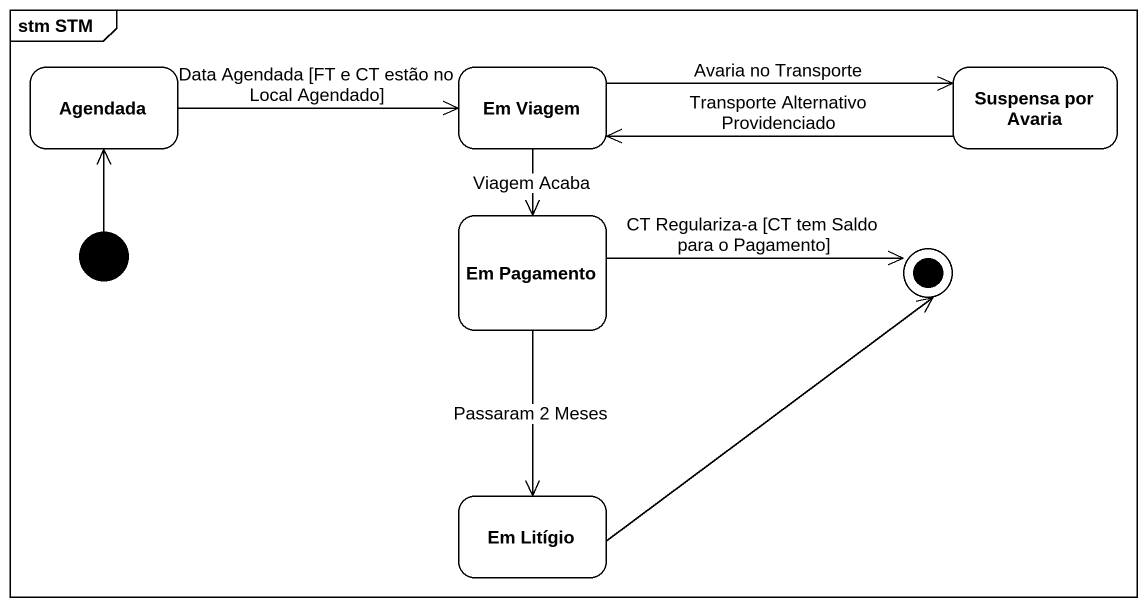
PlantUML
@startuml
mainframe stm STM
hide empty description
state Agendada
state "Em Viagem" as Em_Viagem
state "Suspensa por Avaria" as Suspensa_por_Avaria
state "Em Pagamento" as Em_Pagamento
state "Em Litígio" as Em_Litígio
[*] -up-> Agendada
Agendada -right-> Em_Viagem : Data Agendada [FT e CT estão no Local Agendado]
Em_Viagem -right-> Suspensa_por_Avaria : Avaria no Transporte
Em_Viagem --> Em_Pagamento : Viagem Acaba
Suspensa_por_Avaria -left-> Em_Viagem : Transporte Alternativo Providenciado
Em_Pagamento --> Em_Litígio : Passaram 2 Meses
Em_Pagamento -right-> [*] : CT Regulariza-a [CT tem Saldo para o Pagamento]
Em_Litígio -up-> [*]
@enduml
